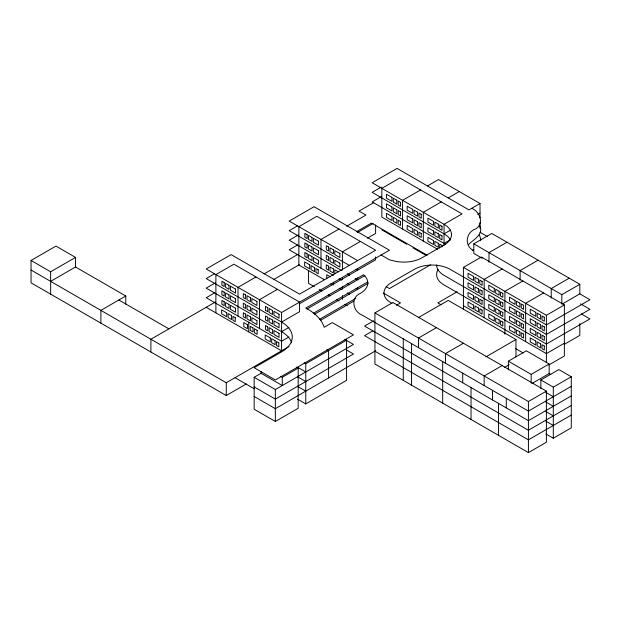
<?xml version="1.0" encoding="UTF-8"?>
<svg xmlns="http://www.w3.org/2000/svg" width="621" height="621" viewBox="0 0 621 621"><rect width="100%" height="100%" fill="white"/><g stroke="black" fill="none" stroke-linecap="round" stroke-linejoin="round"><path stroke-width="0.93" d="M480.592 240.715L480.631 238.697L479.334 234.645M468.436 244.697C473.505 239.38 484.644 234.218 479.334 225.066M472.34 250.395L473.792 249.425M246.374 383.918L226.261 395.53L31.05 282.827L31.05 260.471L55.944 246.095L75.529 257.405L75.529 266.991L125.776 296L125.776 304.205M31.05 260.471L50.643 271.781L75.529 257.405M50.643 281.36L75.529 266.991M125.776 296L100.881 310.368L100.881 323.145M214.509 273.776L206.211 278.565L281.577 322.074L299.555 311.695L299.555 302.116L233.869 264.197L215.891 274.575L215.891 312.899M297.475 225.873L289.184 230.663L349.623 265.563M215.34 282.873L206.211 288.144L281.577 331.661A36.507 21.075 0 0 1 291.715 342.901M298.305 234.971L289.184 240.242L341.597 270.508M381.278 187.068L372.15 192.339L444.062 233.853A25.422 14.679 0 0 1 450.326 239.822M214.509 292.933L206.211 297.723L281.577 341.24L288.928 336.993M297.475 245.031L289.184 249.821L333.43 275.375M381.278 196.647L372.15 201.918L444.062 243.44A25.422 14.679 0 0 1 445.56 244.379M373.757 202.593L359.016 211.101L365.932 215.091L346.697 226.199M255.992 276.966L238.014 287.344L238.014 316.089M338.965 229.064L320.987 239.442L320.987 268.187M215.409 301.992L150.895 339.245L150.895 352.014M263.909 273.993L298.196 254.199M420.549 189.948L402.571 200.327L402.571 229.064M427.465 185.951L438.527 179.562L480.017 203.517L480.017 217.886M273.38 279.706L299.283 264.748M356.392 231.773L371.459 223.079L427.17 255.239M357.354 232.549L373.12 223.451M277.424 289.339L259.454 299.718L259.454 328.462M360.397 241.437L342.419 251.815L342.419 270.019M367.314 238.247L375.612 233.457L375.612 224.872M441.29 201.918L423.32 212.297L423.32 241.041M448.207 197.928L459.268 191.54M324.379 279.722L298.864 264.996L298.864 226.673L316.834 216.294L375.612 250.224L299.555 294.137L231.105 254.61L206.211 268.986L281.577 312.495L389.437 250.224L314.071 206.708L289.184 221.084L357.634 260.603M299.555 303.716L375.612 259.803L375.612 256.931M480.017 203.517L468.948 209.906L397.044 168.392L372.15 182.76L444.062 224.274L462.04 213.896L399.808 177.971L381.83 188.349L381.83 217.086L437.51 249.238M307.077 308.947L364.985 275.514M444.062 233.853L450.598 230.08M477.642 214.47L480.017 213.096M281.577 331.661L288.928 327.414M313.295 313.341L367.679 281.942M314.599 314.187L368.253 283.207M444.062 243.44L450.598 239.659M319.714 319.217L355.833 298.367M320.444 320.389L353.877 301.092M31.05 270.05L226.261 382.753L288.928 346.572M430.446 264.864L389.437 288.548L386.115 286.623M482.175 258.258L473.792 253.415L473.792 243.836L491.77 233.457L579.812 284.286L579.812 293.865L562.649 303.778M296.535 367.174L298.173 368.113L298.173 408.3L275.351 421.473L254.152 409.231L254.152 377.296L261.48 373.066M374.921 312.891L392.891 302.512L546.387 391.137L546.387 442.23L528.417 452.608L374.921 363.991L374.921 312.891L528.417 401.515L546.387 391.137M396.415 305.276L400.498 302.916L383.343 293.011M463.421 309.359L463.421 267.387L481.399 257.009L564.365 304.911L564.365 356.012L548.84 364.969M506.977 242.237L488.999 252.615L488.999 262.194M373.671 320.801L364.543 326.072L528.417 420.673L571.281 395.926M280.638 376.357L282.268 377.296L298.173 368.113M304.119 362.765L305.773 363.727L346.572 340.176L346.572 380.355L305.773 403.914L297.475 399.117M372.841 330.861L364.543 335.65L528.417 430.26L571.281 405.505M254.152 377.296L275.351 389.538L353.481 344.43L345.33 339.726M457.095 291.792L437.836 302.916L441.026 304.756M502.141 268.986L484.163 279.365L484.163 317.688M418.166 317.735L448.207 300.385L515.966 339.508L515.966 356.928M375.519 350.865L275.351 408.703L254.152 396.462M538.096 260.199L520.119 270.577L520.119 280.164M436.454 327.663L418.476 338.041L418.476 347.628M522.882 280.956L504.904 291.342L504.904 334.222M543.623 292.933L525.645 303.312L525.645 341.635M569.209 278.161L551.231 288.548L551.231 298.127M463.421 343.234L445.443 353.613L445.443 363.192M473.792 243.836L561.834 294.665L579.812 284.286M463.421 267.387L546.387 315.289L564.365 304.911M485.925 356.85L515.966 339.508M508.358 369.821L508.358 361.197L526.336 350.818L549.158 363.991L549.158 373.57L531.995 383.475M502.141 365.59L484.163 375.969L484.163 385.548M504.283 367.547L509.29 364.651M564.365 343.234L546.387 353.613L463.421 305.711M564.287 344.345L579.812 335.387L579.812 323.518M508.358 361.197L531.18 374.37L549.158 363.991M540.86 388.583L540.86 379.959L558.838 369.58L571.281 376.768L571.281 427.861L553.303 438.24L545.836 433.932M540.86 379.959L553.303 387.147L571.281 376.768M571.281 386.347L528.417 411.094L362.47 315.289C353.031 311.773 349.949 297.754 360.374 293.345A25.422 14.679 0 0 0 364.418 275.631L363.456 274.8L305.765 308.109A58.591 33.829 0 0 1 324.178 327.283L332.282 322.61L353.481 334.851L275.351 379.959L254.152 367.717L281.577 351.882A36.507 21.075 0 0 0 281.577 322.074M571.281 415.084L528.417 439.839L374.921 351.214M480.017 232.262L487.485 236.57M579.812 293.865L589.95 299.718L546.387 324.868L450.233 269.351A25.422 14.679 0 0 0 414.277 269.351L391.463 282.524A25.422 14.679 0 0 0 387.419 300.246L391.952 303.568M580.588 303.894L589.95 309.305L546.387 334.447L444.062 275.375A25.422 14.679 0 0 1 436.617 264.988M581.372 313.931L589.95 318.884L546.387 344.034L444.062 284.954A25.422 14.679 0 0 1 438.147 269.553M381.83 229.863L406.724 244.232M412.949 247.826L426.045 255.394M381.061 254.967L389.437 259.803L394.226 260.991A25.422 14.679 0 0 0 421.931 257.808L444.062 245.031A25.422 14.679 0 0 0 444.062 224.274L444.062 245.349M515.694 348.66L523.161 352.976M549.158 373.57L550.773 374.502M356.027 269.258L357.634 270.182L357.634 268.264M347.224 273.752L349.623 275.142M355.228 278.379L357.634 279.76L357.634 277.843M338.437 271.874L334.812 269.786L334.812 273.776M545.836 392.41L553.303 396.726M339.12 278.658L341.604 280.087M347.224 283.331L349.623 284.721M356.027 288.416L357.634 289.339L357.634 287.43M330.434 276.834L326.747 274.707L326.747 278.697M545.836 401.997L553.303 406.305M330.853 283.463L333.43 284.954L333.43 282.081M339.113 288.229L341.604 289.673M347.224 292.918L349.623 294.3M545.836 411.576L553.303 415.884M314.327 286.692L308.544 283.355L308.544 270.577M319.287 289.557L321.763 290.985M328.369 294.804L330.023 295.759M336.636 299.578L339.113 301.006M344.826 304.306L347.224 305.687M545.836 421.154L553.303 425.47M344.911 339.213L346.572 340.176M346.145 349.77L353.481 354.009L275.351 399.117L254.152 386.875M326.933 349.592L328.594 350.555L328.594 377.964M206.211 307.31L281.577 350.818L281.577 312.495M297.475 367.182L305.773 371.971M297.475 376.768L305.773 381.558M297.475 386.347L305.773 391.137M118.859 299.99L168.873 328.866M235.017 377.7L254.168 388.754M471.719 208.307C479.723 211.544 484.473 223.312 475.965 228.807C465.936 231.959 463.887 245.551 473.404 250.62M561.834 294.665L561.834 304.243M553.303 387.147L553.303 438.24M546.387 315.289L546.387 362.734M531.18 374.37L531.18 382.994M528.417 401.515L528.417 452.608M506.286 398.325L506.286 407.904M498.547 403.433L498.547 435.368M492.461 390.337L492.461 399.916M480.017 222.675L480.017 228.427M471.028 387.543L471.028 419.478M462.73 373.174L462.73 382.753M442.68 361.593L442.68 403.114M441.989 247.026L441.989 245.435L439.684 244.1L439.684 248.097M411.56 343.63L411.56 385.152M403.27 338.841L403.27 380.355M342.419 277.688L342.419 279.605M342.419 286.312L342.419 289.184M342.419 295.619L342.419 299.268M305.773 363.727L305.773 403.914M282.268 377.296L282.268 385.548L261.061 373.306L261.061 371.474M275.351 389.538L275.351 421.473M248.734 322.276L248.734 331.855M226.261 382.753L226.261 395.53M50.643 271.781L50.643 294.137M391.975 197.393L386.441 194.202L386.441 198.192L391.975 201.39L391.975 197.393M396.811 200.187L393.357 198.192L393.357 202.19L396.811 204.185L396.811 200.187M400.498 202.322L398.193 200.987L398.193 204.984L400.498 206.312L400.498 202.322M412.717 209.37L407.182 206.18L407.182 210.17L412.717 213.36L412.717 209.37M417.553 212.165L414.098 210.17L414.098 214.16L417.553 216.155L417.553 212.165M421.24 214.292L418.934 212.964L418.934 216.954L421.24 218.289L421.24 214.292M433.458 221.348L427.923 218.157L427.923 222.147L433.458 225.338L433.458 221.348M438.302 224.142L434.84 222.147L434.84 226.137L438.302 228.132L438.302 224.142M441.989 226.269L439.684 224.942L439.684 228.932L441.989 230.259L441.989 226.269M391.975 206.979L386.441 203.781L386.441 207.779L391.975 210.969L391.975 206.979M396.811 209.774L393.357 207.779L393.357 211.769L396.811 213.764L396.811 209.774M400.498 211.901L398.193 210.573L398.193 214.563L400.498 215.891L400.498 211.901M412.717 218.949L407.182 215.759L407.182 219.749L412.717 222.947L412.717 218.949M417.553 221.744L414.098 219.749L414.098 223.746L417.553 225.741L417.553 221.744M421.24 223.878L418.934 222.543L418.934 226.541L421.24 227.868L421.24 223.878M433.458 230.927L427.923 227.736L427.923 231.726L433.458 234.917L433.458 230.927M438.302 233.721L434.84 231.726L434.84 235.716L438.302 237.711L438.302 233.721M441.989 235.848L439.684 234.521L439.684 238.511L441.989 239.846L441.989 235.848M391.975 216.558L386.441 213.368L386.441 217.358L391.975 220.548L391.975 216.558M396.811 219.353L393.357 217.358L393.357 221.348L396.811 223.343L396.811 219.353M400.498 221.48L398.193 220.152L398.193 224.142L400.498 225.47L400.498 221.48M412.717 228.536L407.182 225.338L407.182 229.335L412.717 232.526L412.717 228.536M417.553 231.33L414.098 229.335L414.098 233.325L417.553 235.32L417.553 231.33M421.24 233.457L418.934 232.122L418.934 236.12L421.24 237.447L421.24 233.457M433.458 240.506L427.923 237.315L427.923 241.305L433.458 244.503L433.458 240.506M438.302 243.3L434.84 241.305L434.84 245.303L438.302 247.298L438.302 243.3M473.559 276.438L468.032 273.24L468.032 277.238L473.559 280.428L473.559 276.438M478.403 279.233L474.941 277.238L474.941 281.228L478.403 283.223L478.403 279.233M482.09 281.36L479.785 280.024L479.785 284.022L482.09 285.35L482.09 281.36M494.3 288.408L488.774 285.218L488.774 289.207L494.3 292.406L494.3 288.408M499.144 291.202L495.682 289.207L495.682 293.205L499.144 295.2L499.144 291.202M502.831 293.337L500.526 292.002L500.526 296L502.831 297.327L502.831 293.337M515.05 300.385L509.515 297.195L509.515 301.185L515.05 304.375L515.05 300.385M519.886 303.18L516.431 301.185L516.431 305.175L519.886 307.17L519.886 303.18M523.573 305.307L521.267 303.98L521.267 307.969L523.573 309.305L523.573 305.307M535.791 312.363L530.256 309.173L530.256 313.163L535.791 316.353L535.791 312.363M540.627 315.157L537.173 313.163L537.173 317.152L540.627 319.147L540.627 315.157M544.314 317.284L542.009 315.957L542.009 319.947L544.314 321.274L544.314 317.284M473.559 286.017L468.032 282.819L468.032 286.817L473.559 290.007L473.559 286.017M478.403 288.812L474.941 286.817L474.941 290.807L478.403 292.801L478.403 288.812M482.09 290.939L479.785 289.611L479.785 293.601L482.09 294.928L482.09 290.939M494.3 297.995L488.774 294.796L488.774 298.786L494.3 301.985L494.3 297.995M499.144 300.789L495.682 298.786L495.682 302.784L499.144 304.779L499.144 300.789M502.831 302.916L500.526 301.581L500.526 305.579L502.831 306.906L502.831 302.916M515.05 309.964L509.515 306.774L509.515 310.764L515.05 313.962L515.05 309.964M519.886 312.759L516.431 310.764L516.431 314.762L519.886 316.757L519.886 312.759M523.573 314.894L521.267 313.558L521.267 317.548L523.573 318.884L523.573 314.894M535.791 321.942L530.256 318.752L530.256 322.741L535.791 325.932L535.791 321.942M540.627 324.736L537.173 322.741L537.173 326.731L540.627 328.726L540.627 324.736M544.314 326.863L542.009 325.536L542.009 329.526L544.314 330.861L544.314 326.863M473.559 295.596L468.032 292.406L468.032 296.396L473.559 299.586L473.559 295.596M478.403 298.39L474.941 296.396L474.941 300.385L478.403 302.38L478.403 298.39M482.09 300.517L479.785 299.19L479.785 303.18L482.09 304.515L482.09 300.517M494.3 307.574L488.774 304.375L488.774 308.373L494.3 311.563L494.3 307.574M499.144 310.368L495.682 308.373L495.682 312.363L499.144 314.358L499.144 310.368M502.831 312.495L500.526 311.168L500.526 315.157L502.831 316.485L502.831 312.495M515.05 319.551L509.515 316.353L509.515 320.343L515.05 323.541L515.05 319.551M519.886 322.346L516.431 320.343L516.431 324.341L519.886 326.335L519.886 322.346M523.573 324.473L521.267 323.137L521.267 327.135L523.573 328.462L523.573 324.473M535.791 331.521L530.256 328.33L530.256 332.32L535.791 335.519L535.791 331.521M540.627 334.315L537.173 332.32L537.173 336.31L540.627 338.313L540.627 334.315M544.314 336.45L542.009 335.115L542.009 339.105L544.314 340.44L544.314 336.45M473.559 305.175L468.032 301.985L468.032 305.974L473.559 309.173L473.559 305.175M478.403 307.969L474.941 305.974L474.941 309.964L478.403 311.967L478.403 307.969M482.09 310.104L479.785 308.769L479.785 312.759L482.09 314.094L482.09 310.104M494.3 317.152L488.774 313.962L488.774 317.952L494.3 321.142L494.3 317.152M499.144 319.947L495.682 317.952L495.682 321.942L499.144 323.937L499.144 319.947M502.831 322.074L500.526 320.746L500.526 324.736L502.831 326.072L502.831 322.074M515.05 329.13L509.515 325.932L509.515 329.93L515.05 333.12L515.05 329.13M519.886 331.925L516.431 329.93L516.431 333.919L519.886 335.914L519.886 331.925M523.573 334.051L521.267 332.724L521.267 336.714L523.573 338.041L523.573 334.051M535.791 341.108L530.256 337.909L530.256 341.899L535.791 345.097L535.791 341.108M540.627 343.902L537.173 341.899L537.173 345.897L540.627 347.892L540.627 343.902M544.314 346.029L542.009 344.694L542.009 348.691L544.314 350.019L544.314 346.029M307.154 234.653L304.857 233.325L304.857 237.315L307.154 238.643L307.154 234.653M311.998 237.447L308.544 235.452L308.544 239.442L311.998 241.437L311.998 237.447M318.449 241.173L313.38 238.247L313.38 242.237L318.449 245.163L318.449 241.173M328.594 247.026L326.289 245.699L326.289 249.689L328.594 251.024L328.594 247.026M333.43 249.821L329.976 247.826L329.976 251.815L333.43 253.818L333.43 249.821M339.889 253.547L334.812 250.62L334.812 254.61L339.889 257.544L339.889 253.547M307.154 244.232L304.857 242.904L304.857 246.894L307.154 248.229L307.154 244.232M311.998 247.026L308.544 245.031L308.544 249.021L311.998 251.024L311.998 247.026M318.449 250.752L313.38 247.826L313.38 251.815L318.449 254.75L318.449 250.752M328.594 256.613L326.289 255.278L326.289 259.267L328.594 260.603L328.594 256.613M333.43 259.407L329.976 257.405L329.976 261.402L333.43 263.397L333.43 259.407M339.889 263.125L334.812 260.199L334.812 264.197L339.889 267.123L339.889 263.125M307.154 253.818L304.857 252.483L304.857 256.473L307.154 257.808L307.154 253.818M311.998 256.613L308.544 254.61L308.544 258.608L311.998 260.603L311.998 256.613M318.449 260.339L313.38 257.405L313.38 261.402L318.449 264.329L318.449 260.339M328.594 266.192L326.289 264.856L326.289 268.854L328.594 270.182L328.594 266.192M333.43 268.986L329.976 266.991L329.976 270.981L333.43 272.976L333.43 268.986M309.693 264.856L304.624 261.93L304.624 265.928L309.693 268.854L309.693 264.856M314.536 267.651L311.074 265.656L311.074 269.646L314.536 271.649L314.536 267.651M318.224 269.786L315.918 268.451L315.918 272.44L318.224 273.776L318.224 269.786M224.189 282.555L221.883 281.228L221.883 285.218L224.189 286.545L224.189 282.555M229.025 285.35L225.57 283.355L225.57 287.344L229.025 289.339L229.025 285.35M235.483 289.075L230.407 286.149L230.407 290.139L235.483 293.065L235.483 289.075M245.621 294.928L243.316 293.601L243.316 297.591L245.621 298.926L245.621 294.928M250.465 297.723L247.003 295.728L247.003 299.718L250.465 301.721L250.465 297.723M256.915 301.449L251.847 298.522L251.847 302.512L256.915 305.447L256.915 301.449M267.744 307.705L265.439 306.378L265.439 310.368L267.744 311.695L267.744 307.705M272.588 310.5L269.134 308.505L269.134 312.495L272.588 314.49L272.588 310.5M279.039 314.226L273.97 311.3L273.97 315.289L279.039 318.216L279.039 314.226M224.189 292.134L221.883 290.807L221.883 294.796L224.189 296.132L224.189 292.134M229.025 294.928L225.57 292.933L225.57 296.931L229.025 298.926L229.025 294.928M235.483 298.654L230.407 295.728L230.407 299.718L235.483 302.652L235.483 298.654M245.621 304.515L243.316 303.18L243.316 307.17L245.621 308.505L245.621 304.515M250.465 307.31L247.003 305.307L247.003 309.305L250.465 311.3L250.465 307.31M256.915 311.036L251.847 308.101L251.847 312.099L256.915 315.026L256.915 311.036M267.744 317.284L265.439 315.957L265.439 319.947L267.744 321.274L267.744 317.284M272.588 320.079L269.134 318.084L269.134 322.074L272.588 324.069L272.588 320.079M279.039 323.805L273.97 320.878L273.97 324.868L279.039 327.795L279.039 323.805M224.189 301.721L221.883 300.385L221.883 304.375L224.189 305.711L224.189 301.721M229.025 304.515L225.57 302.512L225.57 306.51L229.025 308.505L229.025 304.515M235.483 308.241L230.407 305.307L230.407 309.305L235.483 312.231L235.483 308.241M245.621 314.094L243.316 312.759L243.316 316.757L245.621 318.084L245.621 314.094M250.465 316.889L247.003 314.894L247.003 318.884L250.465 320.878L250.465 316.889M256.915 320.615L251.847 317.688L251.847 321.678L256.915 324.604L256.915 320.615M267.744 326.863L265.439 325.536L265.439 329.526L267.744 330.861L267.744 326.863M272.588 329.658L269.134 327.663L269.134 331.661L272.588 333.656L272.588 329.658M279.039 333.384L273.97 330.457L273.97 334.455L279.039 337.382L279.039 333.384M226.719 312.759L221.65 309.832L221.65 313.83L226.719 316.757L226.719 312.759M231.563 315.553L228.109 313.558L228.109 317.556L231.563 319.551L231.563 315.553M235.25 317.688L232.945 316.353L232.945 320.351L235.25 321.678L235.25 317.688M247.469 324.736L243.781 322.61L243.781 326.599L247.469 328.726L247.469 324.736M252.995 327.935L250.232 326.335L250.232 330.325L252.995 331.925L252.995 327.935M257.148 330.325L254.377 328.726L254.377 332.724L257.148 334.315L257.148 330.325M270.282 337.909L265.214 334.983L265.214 338.973L270.282 341.899L270.282 337.909M275.119 340.704L271.664 338.709L271.664 342.699L275.119 344.694L275.119 340.704M278.813 342.831L276.508 341.503L276.508 345.493L278.813 346.829L278.813 342.831"/></g></svg>
